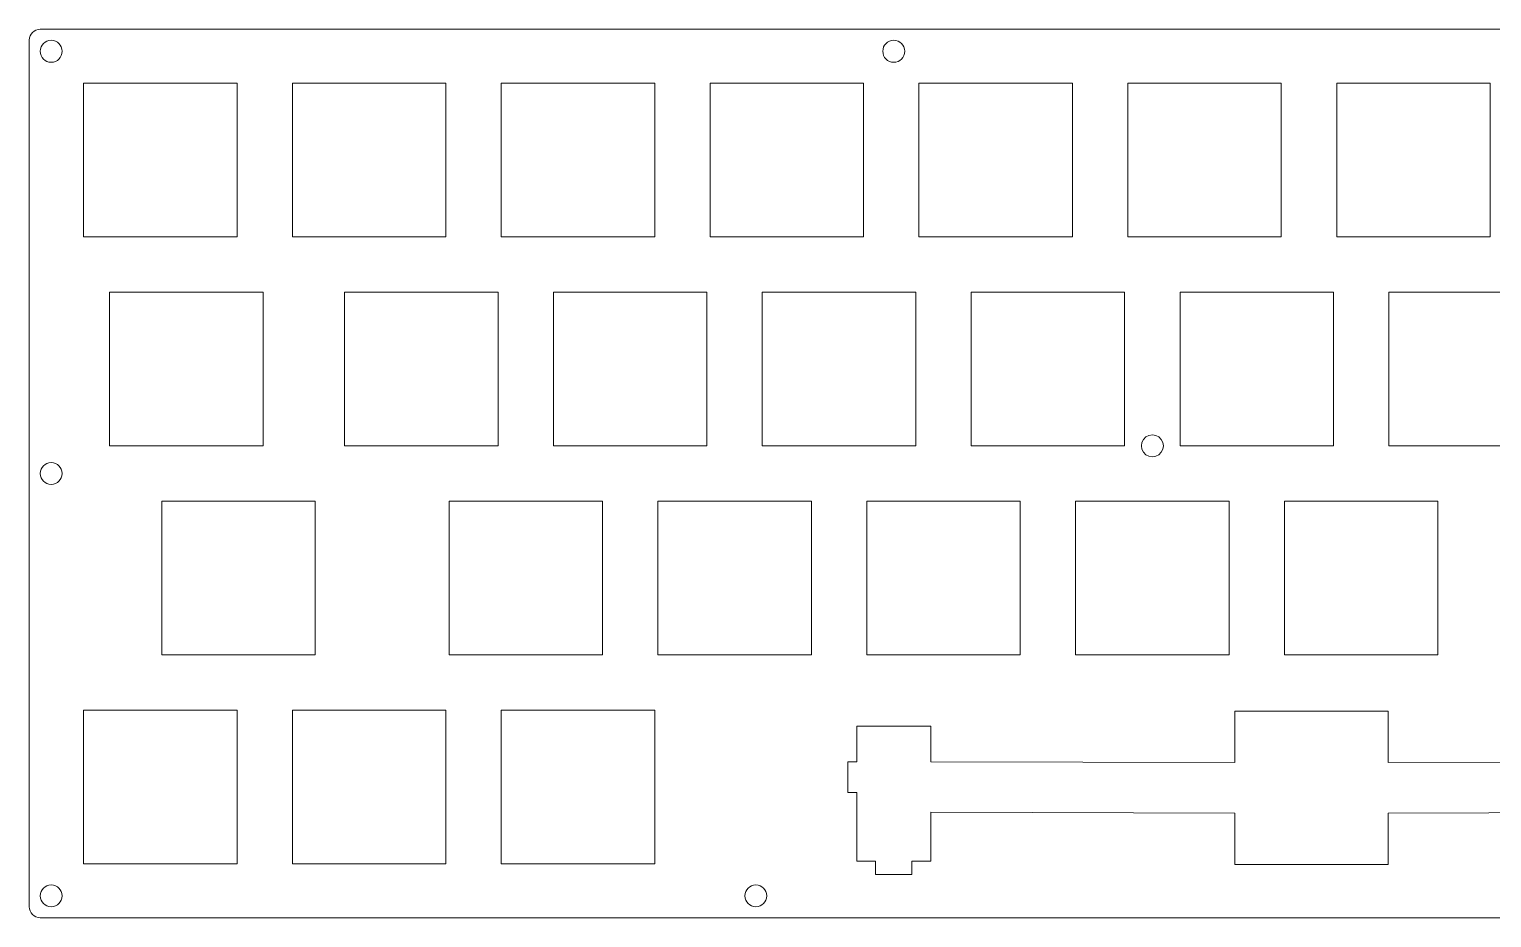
# Model space of a CAD drawing. Header units: inches. Extents: x -37 to 215, y 49 to 130.
# Drawn here: x -37.3 to 96, y 48.6 to 129.6 of the extents above; entities that cross this region are included whole.
import ezdxf

# ---------------------------------------------------------------- set-up
doc = ezdxf.new("R2010")
doc.units = ezdxf.units.IN
doc.header["$MEASUREMENT"] = 0
doc.layers.add('Layer 1', color=7, linetype='Continuous')

# ---------------------------------------------------------------- blocks, each defined once
blk = doc.blocks.new('block 2')
at = {"layer": 'Layer 1', "color": 7, "lineweight": 9}
blk.add_lwpolyline([(64.78, 92.55), (64.5, 92.41)], dxfattribs=at)
blk = doc.blocks.new('block 3')
at = {"layer": 'Layer 1', "color": 7, "lineweight": 9}
blk.add_lwpolyline([(64.5, 92.41), (64.28, 92.19)], dxfattribs=at)
blk = doc.blocks.new('block 4')
at = {"layer": 'Layer 1', "color": 7, "lineweight": 9}
blk.add_lwpolyline([(64.28, 92.19), (64.14, 91.91)], dxfattribs=at)
blk = doc.blocks.new('block 5')
at = {"layer": 'Layer 1', "color": 7, "lineweight": 9}
blk.add_lwpolyline([(64.14, 91.91), (64.09, 91.6)], dxfattribs=at)
blk = doc.blocks.new('block 6')
at = {"layer": 'Layer 1', "color": 7, "lineweight": 9}
blk.add_lwpolyline([(64.09, 91.6), (64.14, 91.29)], dxfattribs=at)
blk = doc.blocks.new('block 7')
at = {"layer": 'Layer 1', "color": 7, "lineweight": 9}
blk.add_lwpolyline([(64.14, 91.29), (64.28, 91.02)], dxfattribs=at)
blk = doc.blocks.new('block 8')
at = {"layer": 'Layer 1', "color": 7, "lineweight": 9}
blk.add_lwpolyline([(64.28, 91.02), (64.5, 90.79)], dxfattribs=at)
blk = doc.blocks.new('block 9')
at = {"layer": 'Layer 1', "color": 7, "lineweight": 9}
blk.add_lwpolyline([(64.5, 90.79), (64.78, 90.65)], dxfattribs=at)
blk = doc.blocks.new('block 10')
at = {"layer": 'Layer 1', "color": 7, "lineweight": 9}
blk.add_lwpolyline([(64.78, 90.65), (65.09, 90.6)], dxfattribs=at)
blk = doc.blocks.new('block 11')
at = {"layer": 'Layer 1', "color": 7, "lineweight": 9}
blk.add_lwpolyline([(65.09, 90.6), (65.4, 90.65)], dxfattribs=at)
blk = doc.blocks.new('block 12')
at = {"layer": 'Layer 1', "color": 7, "lineweight": 9}
blk.add_lwpolyline([(65.4, 90.65), (65.67, 90.79)], dxfattribs=at)
blk = doc.blocks.new('block 13')
at = {"layer": 'Layer 1', "color": 7, "lineweight": 9}
blk.add_lwpolyline([(65.67, 90.79), (65.9, 91.02)], dxfattribs=at)
blk = doc.blocks.new('block 14')
at = {"layer": 'Layer 1', "color": 7, "lineweight": 9}
blk.add_lwpolyline([(65.9, 91.02), (66.04, 91.29)], dxfattribs=at)
blk = doc.blocks.new('block 15')
at = {"layer": 'Layer 1', "color": 7, "lineweight": 9}
blk.add_lwpolyline([(66.04, 91.29), (66.09, 91.6)], dxfattribs=at)
blk = doc.blocks.new('block 16')
at = {"layer": 'Layer 1', "color": 7, "lineweight": 9}
blk.add_lwpolyline([(66.09, 91.6), (66.04, 91.91)], dxfattribs=at)
blk = doc.blocks.new('block 17')
at = {"layer": 'Layer 1', "color": 7, "lineweight": 9}
blk.add_lwpolyline([(66.04, 91.91), (65.9, 92.19)], dxfattribs=at)
blk = doc.blocks.new('block 18')
at = {"layer": 'Layer 1', "color": 7, "lineweight": 9}
blk.add_lwpolyline([(65.9, 92.19), (65.67, 92.41)], dxfattribs=at)
blk = doc.blocks.new('block 19')
at = {"layer": 'Layer 1', "color": 7, "lineweight": 9}
blk.add_lwpolyline([(65.67, 92.41), (65.4, 92.55)], dxfattribs=at)
blk = doc.blocks.new('block 20')
at = {"layer": 'Layer 1', "color": 7, "lineweight": 9}
blk.add_lwpolyline([(65.4, 92.55), (65.09, 92.6)], dxfattribs=at)
blk = doc.blocks.new('block 21')
at = {"layer": 'Layer 1', "color": 7, "lineweight": 9}
blk.add_lwpolyline([(65.09, 92.6), (64.78, 92.55)], dxfattribs=at)
blk = doc.blocks.new('block 42')
at = {"layer": 'Layer 1', "color": 7, "lineweight": 9}
blk.add_lwpolyline([(72.6, 67.42), (72.6, 62.72)], dxfattribs=at)
blk = doc.blocks.new('block 43')
at = {"layer": 'Layer 1', "color": 7, "lineweight": 9}
blk.add_lwpolyline([(44.87, 62.8), (72.6, 62.72)], dxfattribs=at)
blk = doc.blocks.new('block 44')
at = {"layer": 'Layer 1', "color": 7, "lineweight": 9}
blk.add_lwpolyline([(44.87, 62.8), (44.87, 66.03)], dxfattribs=at)
blk = doc.blocks.new('block 45')
at = {"layer": 'Layer 1', "color": 7, "lineweight": 9}
blk.add_lwpolyline([(44.87, 66.03), (38.12, 66.03)], dxfattribs=at)
blk = doc.blocks.new('block 46')
at = {"layer": 'Layer 1', "color": 7, "lineweight": 9}
blk.add_lwpolyline([(38.12, 66.03), (38.12, 62.8)], dxfattribs=at)
blk = doc.blocks.new('block 47')
at = {"layer": 'Layer 1', "color": 7, "lineweight": 9}
blk.add_lwpolyline([(38.12, 62.8), (37.3, 62.8)], dxfattribs=at)
blk = doc.blocks.new('block 48')
at = {"layer": 'Layer 1', "color": 7, "lineweight": 9}
blk.add_lwpolyline([(37.3, 62.8), (37.3, 60)], dxfattribs=at)
blk = doc.blocks.new('block 49')
at = {"layer": 'Layer 1', "color": 7, "lineweight": 9}
blk.add_lwpolyline([(37.3, 60), (38.12, 60)], dxfattribs=at)
blk = doc.blocks.new('block 50')
at = {"layer": 'Layer 1', "color": 7, "lineweight": 9}
blk.add_lwpolyline([(38.12, 60), (38.12, 53.73)], dxfattribs=at)
blk = doc.blocks.new('block 51')
at = {"layer": 'Layer 1', "color": 7, "lineweight": 9}
blk.add_lwpolyline([(38.12, 53.73), (39.85, 53.73)], dxfattribs=at)
blk = doc.blocks.new('block 52')
at = {"layer": 'Layer 1', "color": 7, "lineweight": 9}
blk.add_lwpolyline([(39.85, 53.73), (39.85, 52.53)], dxfattribs=at)
blk = doc.blocks.new('block 53')
at = {"layer": 'Layer 1', "color": 7, "lineweight": 9}
blk.add_lwpolyline([(39.85, 52.53), (43.15, 52.53)], dxfattribs=at)
blk = doc.blocks.new('block 54')
at = {"layer": 'Layer 1', "color": 7, "lineweight": 9}
blk.add_lwpolyline([(43.15, 52.53), (43.15, 53.73)], dxfattribs=at)
blk = doc.blocks.new('block 55')
at = {"layer": 'Layer 1', "color": 7, "lineweight": 9}
blk.add_lwpolyline([(43.15, 53.73), (44.87, 53.73)], dxfattribs=at)
blk = doc.blocks.new('block 56')
at = {"layer": 'Layer 1', "color": 7, "lineweight": 9}
blk.add_lwpolyline([(44.87, 53.73), (44.87, 58.2)], dxfattribs=at)
blk = doc.blocks.new('block 57')
at = {"layer": 'Layer 1', "color": 7, "lineweight": 9}
blk.add_lwpolyline([(44.87, 58.2), (72.6, 58.12)], dxfattribs=at)
blk = doc.blocks.new('block 58')
at = {"layer": 'Layer 1', "color": 7, "lineweight": 9}
blk.add_lwpolyline([(72.6, 58.12), (72.6, 53.42)], dxfattribs=at)
blk = doc.blocks.new('block 59')
at = {"layer": 'Layer 1', "color": 7, "lineweight": 9}
blk.add_lwpolyline([(72.6, 53.42), (86.6, 53.42)], dxfattribs=at)
blk = doc.blocks.new('block 60')
at = {"layer": 'Layer 1', "color": 7, "lineweight": 9}
blk.add_lwpolyline([(86.6, 53.42), (86.6, 58.12)], dxfattribs=at)
blk = doc.blocks.new('block 61')
at = {"layer": 'Layer 1', "color": 7, "lineweight": 9}
blk.add_lwpolyline([(86.6, 58.12), (114.1, 58.2)], dxfattribs=at)
blk = doc.blocks.new('block 75')
at = {"layer": 'Layer 1', "color": 7, "lineweight": 9}
blk.add_lwpolyline([(114.1, 62.8), (86.6, 62.72)], dxfattribs=at)
blk = doc.blocks.new('block 76')
at = {"layer": 'Layer 1', "color": 7, "lineweight": 9}
blk.add_lwpolyline([(86.6, 62.72), (86.6, 67.42)], dxfattribs=at)
blk = doc.blocks.new('block 77')
at = {"layer": 'Layer 1', "color": 7, "lineweight": 9}
blk.add_lwpolyline([(86.6, 67.42), (72.6, 67.42)], dxfattribs=at)
blk = doc.blocks.new('block 78')
at = {"layer": 'Layer 1', "color": 7, "lineweight": 9}
blk.add_lwpolyline([(-32.4, 67.5), (-18.4, 67.5)], dxfattribs=at)
blk = doc.blocks.new('block 79')
at = {"layer": 'Layer 1', "color": 7, "lineweight": 9}
blk.add_lwpolyline([(-18.4, 67.5), (-18.4, 53.5)], dxfattribs=at)
blk = doc.blocks.new('block 80')
at = {"layer": 'Layer 1', "color": 7, "lineweight": 9}
blk.add_lwpolyline([(-18.4, 53.5), (-32.4, 53.5)], dxfattribs=at)
blk = doc.blocks.new('block 81')
at = {"layer": 'Layer 1', "color": 7, "lineweight": 9}
blk.add_lwpolyline([(-32.4, 53.5), (-32.4, 67.5)], dxfattribs=at)
blk = doc.blocks.new('block 82')
at = {"layer": 'Layer 1', "color": 7, "lineweight": 9}
blk.add_lwpolyline([(-13.35, 67.5), (0.65, 67.5)], dxfattribs=at)
blk = doc.blocks.new('block 83')
at = {"layer": 'Layer 1', "color": 7, "lineweight": 9}
blk.add_lwpolyline([(0.65, 67.5), (0.65, 53.5)], dxfattribs=at)
blk = doc.blocks.new('block 84')
at = {"layer": 'Layer 1', "color": 7, "lineweight": 9}
blk.add_lwpolyline([(0.65, 53.5), (-13.35, 53.5)], dxfattribs=at)
blk = doc.blocks.new('block 85')
at = {"layer": 'Layer 1', "color": 7, "lineweight": 9}
blk.add_lwpolyline([(-13.35, 53.5), (-13.35, 67.5)], dxfattribs=at)
blk = doc.blocks.new('block 86')
at = {"layer": 'Layer 1', "color": 7, "lineweight": 9}
blk.add_lwpolyline([(5.7, 67.5), (19.7, 67.5)], dxfattribs=at)
blk = doc.blocks.new('block 87')
at = {"layer": 'Layer 1', "color": 7, "lineweight": 9}
blk.add_lwpolyline([(19.7, 67.5), (19.7, 53.5)], dxfattribs=at)
blk = doc.blocks.new('block 88')
at = {"layer": 'Layer 1', "color": 7, "lineweight": 9}
blk.add_lwpolyline([(19.7, 53.5), (5.7, 53.5)], dxfattribs=at)
blk = doc.blocks.new('block 89')
at = {"layer": 'Layer 1', "color": 7, "lineweight": 9}
blk.add_lwpolyline([(5.7, 53.5), (5.7, 67.5)], dxfattribs=at)
blk = doc.blocks.new('block 106')
at = {"layer": 'Layer 1', "color": 7, "lineweight": 9}
blk.add_lwpolyline([(-25.26, 86.55), (-11.26, 86.55)], dxfattribs=at)
blk = doc.blocks.new('block 107')
at = {"layer": 'Layer 1', "color": 7, "lineweight": 9}
blk.add_lwpolyline([(-11.26, 86.55), (-11.26, 72.55)], dxfattribs=at)
blk = doc.blocks.new('block 108')
at = {"layer": 'Layer 1', "color": 7, "lineweight": 9}
blk.add_lwpolyline([(-11.26, 72.55), (-25.26, 72.55)], dxfattribs=at)
blk = doc.blocks.new('block 109')
at = {"layer": 'Layer 1', "color": 7, "lineweight": 9}
blk.add_lwpolyline([(-25.26, 72.55), (-25.26, 86.55)], dxfattribs=at)
blk = doc.blocks.new('block 110')
at = {"layer": 'Layer 1', "color": 7, "lineweight": 9}
blk.add_lwpolyline([(0.94, 86.55), (14.94, 86.55)], dxfattribs=at)
blk = doc.blocks.new('block 111')
at = {"layer": 'Layer 1', "color": 7, "lineweight": 9}
blk.add_lwpolyline([(14.94, 86.55), (14.94, 72.55)], dxfattribs=at)
blk = doc.blocks.new('block 112')
at = {"layer": 'Layer 1', "color": 7, "lineweight": 9}
blk.add_lwpolyline([(14.94, 72.55), (0.94, 72.55)], dxfattribs=at)
blk = doc.blocks.new('block 113')
at = {"layer": 'Layer 1', "color": 7, "lineweight": 9}
blk.add_lwpolyline([(0.94, 72.55), (0.94, 86.55)], dxfattribs=at)
blk = doc.blocks.new('block 114')
at = {"layer": 'Layer 1', "color": 7, "lineweight": 9}
blk.add_lwpolyline([(19.99, 86.55), (33.99, 86.55)], dxfattribs=at)
blk = doc.blocks.new('block 115')
at = {"layer": 'Layer 1', "color": 7, "lineweight": 9}
blk.add_lwpolyline([(33.99, 86.55), (33.99, 72.55)], dxfattribs=at)
blk = doc.blocks.new('block 116')
at = {"layer": 'Layer 1', "color": 7, "lineweight": 9}
blk.add_lwpolyline([(33.99, 72.55), (19.99, 72.55)], dxfattribs=at)
blk = doc.blocks.new('block 117')
at = {"layer": 'Layer 1', "color": 7, "lineweight": 9}
blk.add_lwpolyline([(19.99, 72.55), (19.99, 86.55)], dxfattribs=at)
blk = doc.blocks.new('block 118')
at = {"layer": 'Layer 1', "color": 7, "lineweight": 9}
blk.add_lwpolyline([(39.04, 86.55), (53.04, 86.55)], dxfattribs=at)
blk = doc.blocks.new('block 119')
at = {"layer": 'Layer 1', "color": 7, "lineweight": 9}
blk.add_lwpolyline([(53.04, 86.55), (53.04, 72.55)], dxfattribs=at)
blk = doc.blocks.new('block 120')
at = {"layer": 'Layer 1', "color": 7, "lineweight": 9}
blk.add_lwpolyline([(53.04, 72.55), (39.04, 72.55)], dxfattribs=at)
blk = doc.blocks.new('block 121')
at = {"layer": 'Layer 1', "color": 7, "lineweight": 9}
blk.add_lwpolyline([(39.04, 72.55), (39.04, 86.55)], dxfattribs=at)
blk = doc.blocks.new('block 122')
at = {"layer": 'Layer 1', "color": 7, "lineweight": 9}
blk.add_lwpolyline([(58.09, 86.55), (72.09, 86.55)], dxfattribs=at)
blk = doc.blocks.new('block 123')
at = {"layer": 'Layer 1', "color": 7, "lineweight": 9}
blk.add_lwpolyline([(72.09, 86.55), (72.09, 72.55)], dxfattribs=at)
blk = doc.blocks.new('block 124')
at = {"layer": 'Layer 1', "color": 7, "lineweight": 9}
blk.add_lwpolyline([(72.09, 72.55), (58.09, 72.55)], dxfattribs=at)
blk = doc.blocks.new('block 125')
at = {"layer": 'Layer 1', "color": 7, "lineweight": 9}
blk.add_lwpolyline([(58.09, 72.55), (58.09, 86.55)], dxfattribs=at)
blk = doc.blocks.new('block 126')
at = {"layer": 'Layer 1', "color": 7, "lineweight": 9}
blk.add_lwpolyline([(77.14, 86.55), (91.14, 86.55)], dxfattribs=at)
blk = doc.blocks.new('block 127')
at = {"layer": 'Layer 1', "color": 7, "lineweight": 9}
blk.add_lwpolyline([(91.14, 86.55), (91.14, 72.55)], dxfattribs=at)
blk = doc.blocks.new('block 128')
at = {"layer": 'Layer 1', "color": 7, "lineweight": 9}
blk.add_lwpolyline([(91.14, 72.55), (77.14, 72.55)], dxfattribs=at)
blk = doc.blocks.new('block 129')
at = {"layer": 'Layer 1', "color": 7, "lineweight": 9}
blk.add_lwpolyline([(77.14, 72.55), (77.14, 86.55)], dxfattribs=at)
blk = doc.blocks.new('block 154')
at = {"layer": 'Layer 1', "color": 7, "lineweight": 9}
blk.add_lwpolyline([(-30.02, 105.6), (-16.02, 105.6)], dxfattribs=at)
blk = doc.blocks.new('block 155')
at = {"layer": 'Layer 1', "color": 7, "lineweight": 9}
blk.add_lwpolyline([(-16.02, 105.6), (-16.02, 91.6)], dxfattribs=at)
blk = doc.blocks.new('block 156')
at = {"layer": 'Layer 1', "color": 7, "lineweight": 9}
blk.add_lwpolyline([(-16.02, 91.6), (-30.02, 91.6)], dxfattribs=at)
blk = doc.blocks.new('block 157')
at = {"layer": 'Layer 1', "color": 7, "lineweight": 9}
blk.add_lwpolyline([(-30.02, 91.6), (-30.02, 105.6)], dxfattribs=at)
blk = doc.blocks.new('block 158')
at = {"layer": 'Layer 1', "color": 7, "lineweight": 9}
blk.add_lwpolyline([(-8.59, 105.6), (5.41, 105.6)], dxfattribs=at)
blk = doc.blocks.new('block 159')
at = {"layer": 'Layer 1', "color": 7, "lineweight": 9}
blk.add_lwpolyline([(5.41, 105.6), (5.41, 91.6)], dxfattribs=at)
blk = doc.blocks.new('block 160')
at = {"layer": 'Layer 1', "color": 7, "lineweight": 9}
blk.add_lwpolyline([(5.41, 91.6), (-8.59, 91.6)], dxfattribs=at)
blk = doc.blocks.new('block 161')
at = {"layer": 'Layer 1', "color": 7, "lineweight": 9}
blk.add_lwpolyline([(-8.59, 91.6), (-8.59, 105.6)], dxfattribs=at)
blk = doc.blocks.new('block 162')
at = {"layer": 'Layer 1', "color": 7, "lineweight": 9}
blk.add_lwpolyline([(10.46, 105.6), (24.46, 105.6)], dxfattribs=at)
blk = doc.blocks.new('block 163')
at = {"layer": 'Layer 1', "color": 7, "lineweight": 9}
blk.add_lwpolyline([(24.46, 105.6), (24.46, 91.6)], dxfattribs=at)
blk = doc.blocks.new('block 164')
at = {"layer": 'Layer 1', "color": 7, "lineweight": 9}
blk.add_lwpolyline([(24.46, 91.6), (10.46, 91.6)], dxfattribs=at)
blk = doc.blocks.new('block 165')
at = {"layer": 'Layer 1', "color": 7, "lineweight": 9}
blk.add_lwpolyline([(10.46, 91.6), (10.46, 105.6)], dxfattribs=at)
blk = doc.blocks.new('block 166')
at = {"layer": 'Layer 1', "color": 7, "lineweight": 9}
blk.add_lwpolyline([(29.51, 105.6), (43.51, 105.6)], dxfattribs=at)
blk = doc.blocks.new('block 167')
at = {"layer": 'Layer 1', "color": 7, "lineweight": 9}
blk.add_lwpolyline([(43.51, 105.6), (43.51, 91.6)], dxfattribs=at)
blk = doc.blocks.new('block 168')
at = {"layer": 'Layer 1', "color": 7, "lineweight": 9}
blk.add_lwpolyline([(43.51, 91.6), (29.51, 91.6)], dxfattribs=at)
blk = doc.blocks.new('block 169')
at = {"layer": 'Layer 1', "color": 7, "lineweight": 9}
blk.add_lwpolyline([(29.51, 91.6), (29.51, 105.6)], dxfattribs=at)
blk = doc.blocks.new('block 170')
at = {"layer": 'Layer 1', "color": 7, "lineweight": 9}
blk.add_lwpolyline([(48.56, 105.6), (62.56, 105.6)], dxfattribs=at)
blk = doc.blocks.new('block 171')
at = {"layer": 'Layer 1', "color": 7, "lineweight": 9}
blk.add_lwpolyline([(62.56, 105.6), (62.56, 91.6)], dxfattribs=at)
blk = doc.blocks.new('block 172')
at = {"layer": 'Layer 1', "color": 7, "lineweight": 9}
blk.add_lwpolyline([(62.56, 91.6), (48.56, 91.6)], dxfattribs=at)
blk = doc.blocks.new('block 173')
at = {"layer": 'Layer 1', "color": 7, "lineweight": 9}
blk.add_lwpolyline([(48.56, 91.6), (48.56, 105.6)], dxfattribs=at)
blk = doc.blocks.new('block 174')
at = {"layer": 'Layer 1', "color": 7, "lineweight": 9}
blk.add_lwpolyline([(67.61, 105.6), (81.61, 105.6)], dxfattribs=at)
blk = doc.blocks.new('block 175')
at = {"layer": 'Layer 1', "color": 7, "lineweight": 9}
blk.add_lwpolyline([(81.61, 105.6), (81.61, 91.6)], dxfattribs=at)
blk = doc.blocks.new('block 176')
at = {"layer": 'Layer 1', "color": 7, "lineweight": 9}
blk.add_lwpolyline([(81.61, 91.6), (67.61, 91.6)], dxfattribs=at)
blk = doc.blocks.new('block 177')
at = {"layer": 'Layer 1', "color": 7, "lineweight": 9}
blk.add_lwpolyline([(67.61, 91.6), (67.61, 105.6)], dxfattribs=at)
blk = doc.blocks.new('block 178')
at = {"layer": 'Layer 1', "color": 7, "lineweight": 9}
blk.add_lwpolyline([(86.66, 105.6), (100.66, 105.6)], dxfattribs=at)
blk = doc.blocks.new('block 180')
at = {"layer": 'Layer 1', "color": 7, "lineweight": 9}
blk.add_lwpolyline([(100.66, 91.6), (86.66, 91.6)], dxfattribs=at)
blk = doc.blocks.new('block 181')
at = {"layer": 'Layer 1', "color": 7, "lineweight": 9}
blk.add_lwpolyline([(86.66, 91.6), (86.66, 105.6)], dxfattribs=at)
blk = doc.blocks.new('block 202')
at = {"layer": 'Layer 1', "color": 7, "lineweight": 9}
blk.add_lwpolyline([(-32.4, 124.65), (-18.4, 124.65)], dxfattribs=at)
blk = doc.blocks.new('block 203')
at = {"layer": 'Layer 1', "color": 7, "lineweight": 9}
blk.add_lwpolyline([(-18.4, 124.65), (-18.4, 110.65)], dxfattribs=at)
blk = doc.blocks.new('block 204')
at = {"layer": 'Layer 1', "color": 7, "lineweight": 9}
blk.add_lwpolyline([(-18.4, 110.65), (-32.4, 110.65)], dxfattribs=at)
blk = doc.blocks.new('block 205')
at = {"layer": 'Layer 1', "color": 7, "lineweight": 9}
blk.add_lwpolyline([(-32.4, 110.65), (-32.4, 124.65)], dxfattribs=at)
blk = doc.blocks.new('block 206')
at = {"layer": 'Layer 1', "color": 7, "lineweight": 9}
blk.add_lwpolyline([(-13.35, 124.65), (0.65, 124.65)], dxfattribs=at)
blk = doc.blocks.new('block 207')
at = {"layer": 'Layer 1', "color": 7, "lineweight": 9}
blk.add_lwpolyline([(0.65, 124.65), (0.65, 110.65)], dxfattribs=at)
blk = doc.blocks.new('block 208')
at = {"layer": 'Layer 1', "color": 7, "lineweight": 9}
blk.add_lwpolyline([(0.65, 110.65), (-13.35, 110.65)], dxfattribs=at)
blk = doc.blocks.new('block 209')
at = {"layer": 'Layer 1', "color": 7, "lineweight": 9}
blk.add_lwpolyline([(-13.35, 110.65), (-13.35, 124.65)], dxfattribs=at)
blk = doc.blocks.new('block 210')
at = {"layer": 'Layer 1', "color": 7, "lineweight": 9}
blk.add_lwpolyline([(5.7, 124.65), (19.7, 124.65)], dxfattribs=at)
blk = doc.blocks.new('block 211')
at = {"layer": 'Layer 1', "color": 7, "lineweight": 9}
blk.add_lwpolyline([(19.7, 124.65), (19.7, 110.65)], dxfattribs=at)
blk = doc.blocks.new('block 212')
at = {"layer": 'Layer 1', "color": 7, "lineweight": 9}
blk.add_lwpolyline([(19.7, 110.65), (5.7, 110.65)], dxfattribs=at)
blk = doc.blocks.new('block 213')
at = {"layer": 'Layer 1', "color": 7, "lineweight": 9}
blk.add_lwpolyline([(5.7, 110.65), (5.7, 124.65)], dxfattribs=at)
blk = doc.blocks.new('block 214')
at = {"layer": 'Layer 1', "color": 7, "lineweight": 9}
blk.add_lwpolyline([(24.75, 124.65), (38.75, 124.65)], dxfattribs=at)
blk = doc.blocks.new('block 215')
at = {"layer": 'Layer 1', "color": 7, "lineweight": 9}
blk.add_lwpolyline([(38.75, 124.65), (38.75, 110.65)], dxfattribs=at)
blk = doc.blocks.new('block 216')
at = {"layer": 'Layer 1', "color": 7, "lineweight": 9}
blk.add_lwpolyline([(38.75, 110.65), (24.75, 110.65)], dxfattribs=at)
blk = doc.blocks.new('block 217')
at = {"layer": 'Layer 1', "color": 7, "lineweight": 9}
blk.add_lwpolyline([(24.75, 110.65), (24.75, 124.65)], dxfattribs=at)
blk = doc.blocks.new('block 218')
at = {"layer": 'Layer 1', "color": 7, "lineweight": 9}
blk.add_lwpolyline([(43.8, 124.65), (57.8, 124.65)], dxfattribs=at)
blk = doc.blocks.new('block 219')
at = {"layer": 'Layer 1', "color": 7, "lineweight": 9}
blk.add_lwpolyline([(57.8, 124.65), (57.8, 110.65)], dxfattribs=at)
blk = doc.blocks.new('block 220')
at = {"layer": 'Layer 1', "color": 7, "lineweight": 9}
blk.add_lwpolyline([(57.8, 110.65), (43.8, 110.65)], dxfattribs=at)
blk = doc.blocks.new('block 221')
at = {"layer": 'Layer 1', "color": 7, "lineweight": 9}
blk.add_lwpolyline([(43.8, 110.65), (43.8, 124.65)], dxfattribs=at)
blk = doc.blocks.new('block 222')
at = {"layer": 'Layer 1', "color": 7, "lineweight": 9}
blk.add_lwpolyline([(62.85, 124.65), (76.85, 124.65)], dxfattribs=at)
blk = doc.blocks.new('block 223')
at = {"layer": 'Layer 1', "color": 7, "lineweight": 9}
blk.add_lwpolyline([(76.85, 124.65), (76.85, 110.65)], dxfattribs=at)
blk = doc.blocks.new('block 224')
at = {"layer": 'Layer 1', "color": 7, "lineweight": 9}
blk.add_lwpolyline([(76.85, 110.65), (62.85, 110.65)], dxfattribs=at)
blk = doc.blocks.new('block 225')
at = {"layer": 'Layer 1', "color": 7, "lineweight": 9}
blk.add_lwpolyline([(62.85, 110.65), (62.85, 124.65)], dxfattribs=at)
blk = doc.blocks.new('block 226')
at = {"layer": 'Layer 1', "color": 7, "lineweight": 9}
blk.add_lwpolyline([(81.9, 124.65), (95.9, 124.65)], dxfattribs=at)
blk = doc.blocks.new('block 227')
at = {"layer": 'Layer 1', "color": 7, "lineweight": 9}
blk.add_lwpolyline([(95.9, 124.65), (95.9, 110.65)], dxfattribs=at)
blk = doc.blocks.new('block 228')
at = {"layer": 'Layer 1', "color": 7, "lineweight": 9}
blk.add_lwpolyline([(95.9, 110.65), (81.9, 110.65)], dxfattribs=at)
blk = doc.blocks.new('block 229')
at = {"layer": 'Layer 1', "color": 7, "lineweight": 9}
blk.add_lwpolyline([(81.9, 110.65), (81.9, 124.65)], dxfattribs=at)
blk = doc.blocks.new('block 254')
at = {"layer": 'Layer 1', "color": 7, "lineweight": 9}
blk.add_open_spline([(214.15, 48.58), (214.15, 48.58), (-36.35, 48.58), (-36.35, 48.58), (-36.9, 48.58), (-37.35, 49.03), (-37.35, 49.58), (-37.35, 49.58), (-37.35, 128.58), (-37.35, 128.58), (-37.35, 129.13), (-36.9, 129.58), (-36.35, 129.58), (-36.35, 129.58), (214.15, 129.58), (214.15, 129.58), (214.7, 129.58), (215.15, 129.13), (215.15, 128.58), (215.15, 128.58), (215.15, 49.58), (215.15, 49.58), (215.15, 49.03), (214.7, 48.58), (214.15, 48.58)], degree=3, knots=[0, 0, 0, 0, 1, 1, 1, 2, 2, 2, 3, 3, 3, 4, 4, 4, 5, 5, 5, 6, 6, 6, 7, 7, 7, 8, 8, 8, 8], dxfattribs=at)
blk = doc.blocks.new('block 255')
at = {"layer": 'Layer 1', "color": 7, "lineweight": 9}
blk.add_open_spline([(-34.35, 50.57), (-34.35, 50.02), (-34.79, 49.57), (-35.35, 49.57), (-35.9, 49.57), (-36.35, 50.02), (-36.35, 50.57), (-36.35, 51.12), (-35.9, 51.57), (-35.35, 51.57), (-34.79, 51.57), (-34.35, 51.12), (-34.35, 50.57)], degree=3, knots=[0, 0, 0, 0, 1, 1, 1, 2, 2, 2, 3, 3, 3, 4, 4, 4, 4], dxfattribs=at)
blk = doc.blocks.new('block 256')
at = {"layer": 'Layer 1', "color": 7, "lineweight": 9}
blk.add_open_spline([(29.92, 50.57), (29.92, 50.02), (29.47, 49.57), (28.92, 49.57), (28.37, 49.57), (27.92, 50.02), (27.92, 50.57), (27.92, 51.12), (28.37, 51.57), (28.92, 51.57), (29.47, 51.57), (29.92, 51.12), (29.92, 50.57)], degree=3, knots=[0, 0, 0, 0, 1, 1, 1, 2, 2, 2, 3, 3, 3, 4, 4, 4, 4], dxfattribs=at)
blk = doc.blocks.new('block 259')
at = {"layer": 'Layer 1', "color": 7, "lineweight": 9}
blk.add_open_spline([(-34.35, 127.57), (-34.35, 127.02), (-34.79, 126.57), (-35.35, 126.57), (-35.9, 126.57), (-36.35, 127.02), (-36.35, 127.57), (-36.35, 128.13), (-35.9, 128.57), (-35.35, 128.57), (-34.79, 128.57), (-34.35, 128.13), (-34.35, 127.57)], degree=3, knots=[0, 0, 0, 0, 1, 1, 1, 2, 2, 2, 3, 3, 3, 4, 4, 4, 4], dxfattribs=at)
blk = doc.blocks.new('block 260')
at = {"layer": 'Layer 1', "color": 7, "lineweight": 9}
blk.add_open_spline([(-34.35, 89.08), (-34.35, 88.52), (-34.79, 88.08), (-35.35, 88.08), (-35.9, 88.08), (-36.35, 88.52), (-36.35, 89.08), (-36.35, 89.63), (-35.9, 90.08), (-35.35, 90.08), (-34.79, 90.08), (-34.35, 89.63), (-34.35, 89.08)], degree=3, knots=[0, 0, 0, 0, 1, 1, 1, 2, 2, 2, 3, 3, 3, 4, 4, 4, 4], dxfattribs=at)
blk = doc.blocks.new('block 261')
at = {"layer": 'Layer 1', "color": 7, "lineweight": 9}
blk.add_open_spline([(42.5, 127.57), (42.5, 127.02), (42.05, 126.57), (41.5, 126.57), (40.95, 126.57), (40.5, 127.02), (40.5, 127.57), (40.5, 128.13), (40.95, 128.57), (41.5, 128.57), (42.05, 128.57), (42.5, 128.13), (42.5, 127.57)], degree=3, knots=[0, 0, 0, 0, 1, 1, 1, 2, 2, 2, 3, 3, 3, 4, 4, 4, 4], dxfattribs=at)

msp = doc.modelspace()

# ---------------------------------------------------------------- block references
at = {"layer": 'Layer 1'}
for name in ['block 254', 'block 259', 'block 261', 'block 202', 'block 205', 'block 203', 'block 206', 'block 209', 'block 207', 'block 210', 'block 213', 'block 211', 'block 214', 'block 217', 'block 215', 'block 218', 'block 221', 'block 219', 'block 222', 'block 225', 'block 223', 'block 226', 'block 229', 'block 227', 'block 204', 'block 208', 'block 212', 'block 216', 'block 220', 'block 224', 'block 228', 'block 154', 'block 157', 'block 155', 'block 158', 'block 161', 'block 159', 'block 162', 'block 165', 'block 163', 'block 166', 'block 169', 'block 167', 'block 170', 'block 173', 'block 171', 'block 174', 'block 177', 'block 175', 'block 178', 'block 181', 'block 4', 'block 3', 'block 2', 'block 21', 'block 20', 'block 19', 'block 18', 'block 17', 'block 156', 'block 160', 'block 164', 'block 168', 'block 172', 'block 5', 'block 6', 'block 7', 'block 8', 'block 9', 'block 12', 'block 13', 'block 14', 'block 16', 'block 15', 'block 176', 'block 180', 'block 260', 'block 10', 'block 11', 'block 106', 'block 109', 'block 107', 'block 110', 'block 113', 'block 111', 'block 114', 'block 117', 'block 115', 'block 118', 'block 121', 'block 119', 'block 122', 'block 125', 'block 123', 'block 126', 'block 129', 'block 127', 'block 108', 'block 112', 'block 116', 'block 120', 'block 124', 'block 128', 'block 78', 'block 81', 'block 79', 'block 82', 'block 85', 'block 83', 'block 86', 'block 89', 'block 87', 'block 42', 'block 77', 'block 76', 'block 45', 'block 46', 'block 44', 'block 47', 'block 48', 'block 43', 'block 75', 'block 49', 'block 50', 'block 56', 'block 57', 'block 58', 'block 61', 'block 60', 'block 80', 'block 84', 'block 88', 'block 51', 'block 52', 'block 54', 'block 55', 'block 59', 'block 53', 'block 255', 'block 256']:
    msp.add_blockref(name, (0, 0), dxfattribs=at)

doc.saveas('drawing.dxf')
